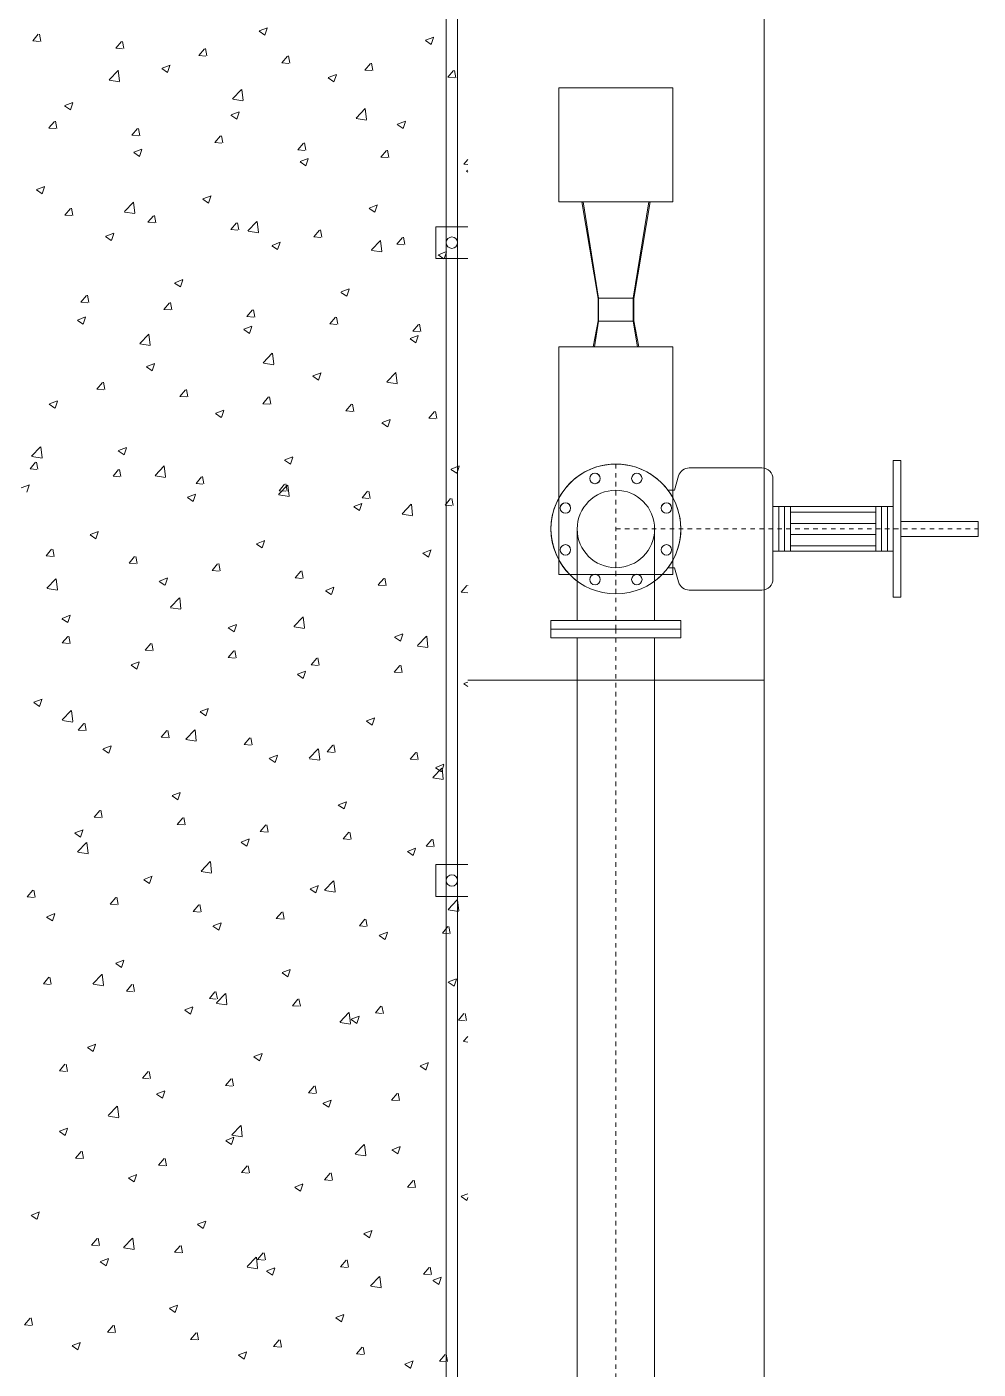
# Model space of a CAD drawing. Header units: millimetres. Extents: x -9869 to 940, y 100 to 694.
# Drawn here: x 468.83 to 490.04, y 329.21 to 359.15 of the extents above; entities that cross this region are included whole.
import ezdxf

# ---------------------------------------------------------------- set-up
doc = ezdxf.new("R2010")
doc.units = ezdxf.units.MM
doc.linetypes.add('SGC_DASHDOT', pattern=[1, 0.5, -0.25, 0, -0.25])
for name, color, linetype, lineweight in [('Alvenaria', 8, 'Continuous', 9), ('Aço 1020', 6, 'Continuous', 9), ('DIVERSOS', 1, 'Continuous', 9), ('PAREDE', 7, 'Continuous', 9), ('SGC-Conexoes (Furos)', 9, 'Continuous', 5), ('SGC-Conexoes (Linhas Externas)', 6, 'Continuous', 9), ('SGC-EIXOS', 9, 'SGC_DASHDOT', 9), ('SGC-Tubos (Desenho Bifilar)', 6, 'Continuous', 9), ('SGC-Valvulas (Acionamento)', 2, 'Continuous', 9), ('SGC-Valvulas (Linhas Externas)', 3, 'Continuous', 9)]:
    doc.layers.add(name, color=color, linetype=linetype, lineweight=lineweight)

# ---------------------------------------------------------------- blocks, each defined once
blk = doc.blocks.new('BB-4-CC01-N10-D150-S0', base_point=(395932.1, 76041.5))
at = {"layer": 'SGC-Conexoes (Furos)'}
for centre in [(395886.2, 76152.4), (395978.1, 76152.4), (396043, 76087.5), (396043, 75995.6), (395886.2, 75930.7), (395978.1, 75930.7)]:
    blk.add_ellipse(centre, major_axis=(-11.5, 0), ratio=1, dxfattribs=at)
at = {"layer": 'SGC-Conexoes (Linhas Externas)'}
for p, q in [((395731.1, 76126.5), (395932.1, 76126.5)), ((395731.1, 75956.5), (395932.1, 75956.5))]:
    blk.add_line(p, q, dxfattribs=at)
blk.add_lwpolyline([(395712.1, 76184), (395731.1, 76184), (395731.1, 75899), (395712.1, 75899)], close=True, dxfattribs=at)
for radius, start, end in [(142.5, 216.619, 143.381), (85, 270, 90)]:
    blk.add_arc((395932.1, 76041.5), radius, start, end, dxfattribs=at)
at = {"layer": 'SGC-EIXOS'}
blk.add_line((395712.1, 76041.5), (395932.1, 76041.5), dxfattribs=at)
blk = doc.blocks.new('BB-3-EH01-N10-D150-S0', base_point=(86900.6, 1062078.1))
at = {"layer": 'SGC-Conexoes (Furos)'}
for centre in [(86854.7, 1062188.9), (86946.5, 1062188.9), (86789.7, 1062124), (87011.5, 1062124), (86789.7, 1062032.2), (87011.5, 1062032.2), (86854.7, 1061967.2), (86946.5, 1061967.2)]:
    blk.add_circle(centre, 11.5, dxfattribs=at)
at = {"layer": 'SGC-EIXOS'}
for p, q in [((86900.6, 1062078.1), (86900.6, 1062873.1)), ((86758.1, 1062078.1), (87043.1, 1062078.1))]:
    blk.add_line(p, q, dxfattribs=at)
at = {"layer": 'SGC-Valvulas (Acionamento)'}
blk.add_lwpolyline([(86916.9, 1062703.1), (86916.9, 1062873.1), (86884.3, 1062873.1), (86884.3, 1062703.1)], close=True, dxfattribs=at)
blk.add_lwpolyline([(86949.6, 1062686.7), (87050.6, 1062686.7), (87050.6, 1062703.1), (86750.6, 1062703.1), (86750.6, 1062686.7), (86851.6, 1062686.7)], dxfattribs=at)
at = {"layer": 'SGC-Valvulas (Linhas Externas)'}
for p, q in [((86851.6, 1062686.7), (86949.6, 1062686.7)), ((86851.6, 1062422.8), (86851.6, 1062686.7)), ((86949.6, 1062674), (86851.6, 1062674)), ((86949.6, 1062422.8), (86949.6, 1062686.7)), ((86949.6, 1062661.2), (86851.6, 1062661.2)), ((86949.6, 1062648.4), (86851.6, 1062648.4)), ((86863.9, 1062461.1), (86863.9, 1062648.4)), ((86888.4, 1062461.1), (86888.4, 1062648.4)), ((86912.9, 1062461.1), (86912.9, 1062648.4)), ((86937.4, 1062461.1), (86937.4, 1062648.4)), ((86949.6, 1062461.1), (86851.6, 1062461.1)), ((86949.6, 1062448.3), (86851.6, 1062448.3)), ((86949.6, 1062435.5), (86851.6, 1062435.5))]:
    blk.add_line(p, q, dxfattribs=at)
blk.add_lwpolyline([(86985.6, 1062192.4), (86985.6, 1062206.5), (87016.9, 1062215.5, 0.334528), (87034.6, 1062239), (87034.6, 1062398.3, 0.414214), (87010.1, 1062422.8), (86791.1, 1062422.8, 0.414214), (86766.6, 1062398.3), (86766.6, 1062239, 0.334528), (86784.3, 1062215.5), (86815.6, 1062206.5), (86815.6, 1062192.4)], format="xyb", dxfattribs=at)
for radius in [142.5, 85]:
    blk.add_circle((86900.6, 1062078.1), radius, dxfattribs=at)
blk = doc.blocks.new('BB-1-CA06-N10-D150-S0-L2717')
at = {"layer": 'SGC-EIXOS'}
blk.add_line((1358.31, 0), (-1358.31, 0), dxfattribs=at)
at = {"layer": 'SGC-Tubos (Desenho Bifilar)'}
for p, q in [((1339.31, 85), (-1339.31, 85)), ((1339.31, -85), (-1339.31, -85))]:
    blk.add_line(p, q, dxfattribs=at)
for points in [[(-1358.31, -142.5), (-1358.31, 142.5), (-1339.31, 142.5), (-1339.31, -142.5)], [(1358.31, -142.5), (1358.31, 142.5), (1339.31, 142.5), (1339.31, -142.5)]]:
    blk.add_lwpolyline(points, close=True, dxfattribs=at)

msp = doc.modelspace()

# ---------------------------------------------------------------- linework, layer by layer
at = {"layer": 'Alvenaria'}
for p, q in [((468.958, 358.831), (469.082, 358.979)), ((469.135, 358.822), (469.106, 358.983)), ((474.006, 359.046), (474.135, 358.959)), ((474.01, 359.053), (474.19, 359.122)), ((474.136, 358.959), (474.188, 359.115)), ((468.958, 358.831), (469.112, 358.817)), ((470.809, 358.669), (470.934, 358.817)), ((470.809, 358.669), (470.963, 358.655)), ((470.987, 358.66), (470.957, 358.821)), ((477.716, 358.839), (477.844, 358.752)), ((477.719, 358.846), (477.9, 358.916)), ((477.845, 358.752), (477.897, 358.908)), ((472.66, 358.507), (472.785, 358.655)), ((472.66, 358.507), (472.815, 358.493)), ((472.838, 358.498), (472.808, 358.66)), ((474.512, 358.345), (474.636, 358.493)), ((474.689, 358.336), (474.659, 358.498)), ((470.659, 357.965), (470.86, 358.175)), ((470.894, 357.931), (470.866, 358.176)), ((471.838, 358.213), (471.966, 358.127)), ((471.841, 358.221), (472.022, 358.29)), ((471.967, 358.126), (472.019, 358.282)), ((474.512, 358.345), (474.666, 358.331)), ((475.55, 358.014), (475.731, 358.083)), ((475.676, 357.92), (475.729, 358.076)), ((476.363, 358.183), (476.487, 358.331)), ((476.363, 358.183), (476.517, 358.17)), ((476.54, 358.174), (476.511, 358.336)), ((478.214, 358.021), (478.339, 358.169)), ((478.392, 358.012), (478.362, 358.174)), ((470.663, 357.956), (470.893, 357.92)), ((475.547, 358.007), (475.675, 357.92)), ((478.214, 358.021), (478.368, 358.008)), ((473.413, 357.538), (473.614, 357.748)), ((473.418, 357.529), (473.647, 357.493)), ((473.649, 357.503), (473.62, 357.748)), ((469.669, 357.381), (469.797, 357.294)), ((469.672, 357.388), (469.853, 357.458)), ((469.798, 357.294), (469.851, 357.45)), ((473.378, 357.174), (473.507, 357.088)), ((473.382, 357.181), (473.562, 357.251)), ((473.508, 357.087), (473.56, 357.243)), ((476.168, 357.111), (476.369, 357.321)), ((476.404, 357.076), (476.375, 357.321)), ((469.316, 356.89), (469.44, 357.038)), ((469.316, 356.889), (469.47, 356.876)), ((469.494, 356.88), (469.464, 357.042)), ((471.167, 356.728), (471.292, 356.876)), ((471.345, 356.718), (471.315, 356.88)), ((476.172, 357.102), (476.402, 357.066)), ((477.088, 356.967), (477.216, 356.881)), ((477.091, 356.975), (477.272, 357.044)), ((477.217, 356.881), (477.269, 357.036)), ((471.167, 356.727), (471.322, 356.714)), ((473.019, 356.566), (473.143, 356.714)), ((473.196, 356.556), (473.166, 356.718)), ((471.21, 356.342), (471.338, 356.255)), ((471.213, 356.349), (471.394, 356.418)), ((471.339, 356.255), (471.391, 356.411)), ((473.019, 356.566), (473.173, 356.552)), ((474.87, 356.404), (474.994, 356.552)), ((474.87, 356.404), (475.024, 356.39)), ((475.047, 356.394), (475.018, 356.556)), ((476.721, 356.242), (476.845, 356.39)), ((476.899, 356.232), (476.869, 356.394)), ((474.919, 356.135), (475.047, 356.048)), ((474.922, 356.142), (475.103, 356.212)), ((475.048, 356.048), (475.101, 356.204)), ((476.721, 356.242), (476.875, 356.228)), ((478.572, 356.08), (478.662, 356.186)), ((478.572, 356.08), (478.662, 356.072)), ((478.628, 355.928), (478.662, 355.906)), ((478.632, 355.936), (478.662, 355.947)), ((469.041, 355.509), (469.169, 355.423)), ((469.044, 355.517), (469.225, 355.586)), ((469.17, 355.422), (469.223, 355.578)), ((472.754, 355.31), (472.934, 355.379)), ((472.88, 355.216), (472.932, 355.372)), ((469.674, 354.948), (469.799, 355.096)), ((469.852, 354.939), (469.822, 355.101)), ((471.001, 355.024), (471.202, 355.234)), ((471.237, 354.989), (471.208, 355.234)), ((472.75, 355.303), (472.879, 355.216)), ((476.46, 355.096), (476.588, 355.009)), ((476.463, 355.103), (476.644, 355.173)), ((476.589, 355.009), (476.641, 355.165)), ((469.674, 354.948), (469.828, 354.935)), ((471.005, 355.014), (471.235, 354.979)), ((471.525, 354.786), (471.65, 354.934)), ((471.525, 354.786), (471.68, 354.773)), ((471.703, 354.777), (471.673, 354.939)), ((473.554, 354.615), (473.524, 354.777)), ((473.756, 354.597), (473.957, 354.806)), ((473.991, 354.562), (473.963, 354.807)), ((470.585, 354.477), (470.766, 354.547)), ((470.711, 354.383), (470.763, 354.539)), ((473.377, 354.624), (473.501, 354.772)), ((473.377, 354.624), (473.531, 354.611)), ((473.76, 354.587), (473.99, 354.552)), ((475.228, 354.462), (475.352, 354.611)), ((475.405, 354.453), (475.376, 354.615)), ((470.582, 354.47), (470.71, 354.383)), ((474.291, 354.263), (474.419, 354.177)), ((474.294, 354.271), (474.475, 354.34)), ((474.42, 354.176), (474.473, 354.332)), ((475.228, 354.462), (475.382, 354.449)), ((476.51, 354.17), (476.711, 354.379)), ((476.746, 354.135), (476.717, 354.38)), ((477.079, 354.3), (477.204, 354.449)), ((477.079, 354.3), (477.233, 354.287)), ((477.257, 354.291), (477.227, 354.453)), ((476.515, 354.16), (476.744, 354.124)), ((478, 354.057), (478.129, 353.97)), ((478.004, 354.064), (478.184, 354.133)), ((478.13, 353.97), (478.182, 354.126)), ((472.122, 353.431), (472.251, 353.344)), ((472.126, 353.438), (472.306, 353.508)), ((472.252, 353.344), (472.304, 353.5)), ((475.835, 353.232), (476.016, 353.301)), ((475.961, 353.137), (476.013, 353.293)), ((470.032, 353.007), (470.157, 353.155)), ((470.032, 353.007), (470.187, 352.993)), ((470.21, 352.997), (470.18, 353.159)), ((471.884, 352.845), (472.008, 352.993)), ((472.061, 352.835), (472.031, 352.997)), ((475.832, 353.224), (475.96, 353.138)), ((471.884, 352.845), (472.038, 352.831)), ((473.735, 352.683), (473.859, 352.831)), ((473.735, 352.683), (473.889, 352.669)), ((473.912, 352.673), (473.882, 352.835)), ((469.954, 352.598), (470.082, 352.512)), ((469.957, 352.606), (470.138, 352.675)), ((470.083, 352.512), (470.135, 352.667)), ((473.663, 352.392), (473.791, 352.305)), ((473.666, 352.399), (473.847, 352.468)), ((473.792, 352.305), (473.845, 352.461)), ((475.586, 352.521), (475.71, 352.669)), ((475.586, 352.521), (475.74, 352.507)), ((475.764, 352.511), (475.734, 352.673)), ((477.437, 352.359), (477.562, 352.507)), ((477.615, 352.35), (477.585, 352.511)), ((471.343, 352.083), (471.544, 352.292)), ((471.579, 352.048), (471.55, 352.293)), ((477.372, 352.185), (477.501, 352.098)), ((477.376, 352.192), (477.556, 352.262)), ((477.437, 352.359), (477.592, 352.345)), ((477.502, 352.098), (477.554, 352.254)), ((471.348, 352.073), (471.577, 352.037)), ((474.098, 351.655), (474.299, 351.865)), ((474.333, 351.621), (474.305, 351.866)), ((471.494, 351.559), (471.623, 351.473)), ((471.498, 351.567), (471.678, 351.636)), ((471.624, 351.472), (471.676, 351.628)), ((474.102, 351.646), (474.332, 351.61)), ((470.39, 351.065), (470.515, 351.214)), ((470.568, 351.056), (470.538, 351.218)), ((475.204, 351.353), (475.332, 351.266)), ((475.207, 351.36), (475.388, 351.429)), ((475.333, 351.266), (475.385, 351.422)), ((476.852, 351.228), (477.053, 351.438)), ((476.857, 351.219), (477.086, 351.183)), ((477.088, 351.193), (477.059, 351.438)), ((470.39, 351.065), (470.545, 351.052)), ((472.242, 350.903), (472.366, 351.052)), ((472.242, 350.903), (472.396, 350.89)), ((472.419, 350.894), (472.389, 351.056)), ((474.093, 350.741), (474.217, 350.89)), ((474.27, 350.732), (474.241, 350.894)), ((469.326, 350.727), (469.454, 350.64)), ((469.329, 350.734), (469.51, 350.804)), ((469.455, 350.64), (469.507, 350.796)), ((473.038, 350.527), (473.219, 350.597)), ((473.164, 350.433), (473.217, 350.589)), ((474.093, 350.741), (474.247, 350.728)), ((475.944, 350.579), (476.069, 350.728)), ((476.122, 350.57), (476.092, 350.732)), ((473.035, 350.52), (473.163, 350.434)), ((475.944, 350.579), (476.098, 350.566)), ((476.744, 350.313), (476.873, 350.227)), ((476.748, 350.321), (476.928, 350.39)), ((476.874, 350.226), (476.926, 350.382)), ((477.795, 350.417), (477.92, 350.566)), ((477.795, 350.417), (477.95, 350.404)), ((477.973, 350.408), (477.943, 350.57)), ((468.931, 349.568), (469.132, 349.778)), ((469.166, 349.534), (469.138, 349.779)), ((470.866, 349.688), (470.995, 349.601)), ((470.87, 349.695), (471.05, 349.764)), ((470.996, 349.601), (471.048, 349.757)), ((468.897, 349.286), (469.022, 349.434)), ((468.935, 349.559), (469.165, 349.523)), ((469.075, 349.277), (469.045, 349.438)), ((474.576, 349.481), (474.704, 349.394)), ((474.579, 349.488), (474.76, 349.558)), ((474.705, 349.394), (474.757, 349.55)), ((468.897, 349.286), (469.052, 349.272)), ((470.748, 349.124), (470.903, 349.11)), ((470.749, 349.124), (470.873, 349.272)), ((470.926, 349.115), (470.896, 349.276)), ((471.685, 349.141), (471.886, 349.351)), ((471.69, 349.132), (471.919, 349.096)), ((471.921, 349.106), (471.892, 349.351)), ((472.6, 348.962), (472.724, 349.11)), ((472.777, 348.953), (472.747, 349.114)), ((478.285, 349.274), (478.413, 349.188)), ((478.288, 349.282), (478.469, 349.351)), ((478.414, 349.187), (478.467, 349.343)), ((468.701, 348.863), (468.882, 348.932)), ((468.827, 348.768), (468.879, 348.924)), ((472.6, 348.962), (472.754, 348.948)), ((474.44, 348.714), (474.641, 348.924)), ((474.451, 348.8), (474.575, 348.948)), ((474.451, 348.8), (474.605, 348.786)), ((474.629, 348.791), (474.599, 348.952)), ((474.676, 348.679), (474.647, 348.924)), ((476.302, 348.638), (476.427, 348.786)), ((476.48, 348.629), (476.45, 348.79)), ((472.407, 348.649), (472.535, 348.562)), ((472.41, 348.656), (472.591, 348.725)), ((472.536, 348.562), (472.589, 348.718)), ((474.444, 348.704), (474.674, 348.669)), ((476.12, 348.449), (476.3, 348.518)), ((476.246, 348.355), (476.298, 348.511)), ((476.302, 348.638), (476.457, 348.624)), ((477.194, 348.287), (477.396, 348.496)), ((477.43, 348.252), (477.402, 348.497)), ((478.154, 348.476), (478.278, 348.624)), ((478.331, 348.467), (478.301, 348.628)), ((476.116, 348.442), (476.245, 348.355)), ((477.199, 348.277), (477.429, 348.242)), ((478.154, 348.476), (478.308, 348.462)), ((470.242, 347.823), (470.422, 347.893)), ((470.238, 347.816), (470.367, 347.729)), ((470.368, 347.729), (470.42, 347.885)), ((473.948, 347.609), (474.076, 347.523)), ((473.951, 347.617), (474.132, 347.686)), ((474.077, 347.522), (474.129, 347.678)), ((469.255, 347.344), (469.38, 347.493)), ((469.255, 347.344), (469.41, 347.331)), ((469.433, 347.335), (469.403, 347.497)), ((471.107, 347.182), (471.231, 347.331)), ((471.284, 347.173), (471.254, 347.335)), ((477.657, 347.403), (477.785, 347.316)), ((477.66, 347.41), (477.841, 347.479)), ((477.786, 347.316), (477.839, 347.472)), ((471.107, 347.182), (471.261, 347.169)), ((472.958, 347.02), (473.082, 347.169)), ((472.958, 347.02), (473.112, 347.007)), ((473.135, 347.011), (473.106, 347.173)), ((474.809, 346.859), (474.934, 347.007)), ((474.987, 346.849), (474.957, 347.011)), ((469.273, 346.627), (469.474, 346.837)), ((469.509, 346.592), (469.48, 346.837)), ((471.779, 346.777), (471.907, 346.69)), ((471.782, 346.784), (471.963, 346.854)), ((471.908, 346.69), (471.961, 346.846)), ((474.809, 346.858), (474.963, 346.845)), ((476.66, 346.697), (476.785, 346.845)), ((476.66, 346.696), (476.815, 346.683)), ((476.838, 346.687), (476.808, 346.849)), ((469.277, 346.617), (469.507, 346.582)), ((472.028, 346.2), (472.229, 346.409)), ((472.263, 346.165), (472.235, 346.41)), ((475.488, 346.57), (475.617, 346.484)), ((475.492, 346.577), (475.672, 346.647)), ((475.618, 346.483), (475.67, 346.639)), ((478.512, 346.535), (478.636, 346.683)), ((478.512, 346.534), (478.662, 346.521)), ((478.662, 346.675), (478.659, 346.687)), ((472.032, 346.19), (472.262, 346.155)), ((469.61, 345.944), (469.739, 345.858)), ((469.614, 345.952), (469.794, 346.021)), ((469.74, 345.857), (469.792, 346.013)), ((473.323, 345.745), (473.504, 345.814)), ((473.449, 345.651), (473.501, 345.807)), ((474.782, 345.773), (474.983, 345.982)), ((475.018, 345.738), (474.989, 345.983)), ((469.613, 345.403), (469.738, 345.551)), ((469.791, 345.394), (469.761, 345.555)), ((473.32, 345.738), (473.448, 345.651)), ((474.787, 345.763), (475.016, 345.727)), ((477.029, 345.531), (477.157, 345.444)), ((477.032, 345.538), (477.213, 345.608)), ((477.158, 345.444), (477.211, 345.6)), ((477.537, 345.345), (477.738, 345.555)), ((477.772, 345.31), (477.744, 345.556)), ((469.613, 345.403), (469.768, 345.389)), ((471.465, 345.241), (471.589, 345.389)), ((471.465, 345.241), (471.619, 345.227)), ((471.642, 345.232), (471.612, 345.393)), ((473.316, 345.079), (473.44, 345.227)), ((473.494, 345.07), (473.464, 345.232)), ((477.541, 345.336), (477.771, 345.3)), ((471.151, 344.905), (471.279, 344.819)), ((471.154, 344.913), (471.335, 344.982)), ((471.28, 344.818), (471.333, 344.974)), ((473.316, 345.079), (473.47, 345.065)), ((475.167, 344.917), (475.292, 345.065)), ((475.167, 344.917), (475.322, 344.903)), ((475.345, 344.908), (475.315, 345.07)), ((477.019, 344.755), (477.143, 344.903)), ((477.196, 344.746), (477.166, 344.908)), ((474.86, 344.699), (474.989, 344.612)), ((474.864, 344.706), (475.044, 344.775)), ((474.99, 344.612), (475.042, 344.768)), ((477.019, 344.755), (477.173, 344.742)), ((478.569, 344.492), (478.662, 344.43)), ((478.573, 344.499), (478.662, 344.533)), ((468.982, 344.073), (469.111, 343.986)), ((468.986, 344.08), (469.166, 344.149)), ((469.112, 343.986), (469.164, 344.142)), ((469.615, 343.686), (469.816, 343.895)), ((469.851, 343.651), (469.822, 343.896)), ((472.692, 343.866), (472.82, 343.779)), ((472.695, 343.873), (472.876, 343.943)), ((472.821, 343.779), (472.873, 343.935)), ((476.404, 343.667), (476.585, 343.736)), ((476.53, 343.572), (476.583, 343.728)), ((469.62, 343.676), (469.849, 343.64)), ((469.972, 343.462), (470.096, 343.61)), ((469.972, 343.461), (470.126, 343.448)), ((470.149, 343.452), (470.119, 343.614)), ((471.823, 343.3), (471.947, 343.448)), ((472, 343.29), (471.971, 343.452)), ((472.37, 343.258), (472.571, 343.468)), ((472.605, 343.223), (472.577, 343.469)), ((476.401, 343.659), (476.529, 343.573)), ((470.526, 343.041), (470.707, 343.11)), ((470.652, 342.947), (470.705, 343.103)), ((471.823, 343.3), (471.977, 343.286)), ((472.374, 343.249), (472.604, 343.213)), ((473.674, 343.138), (473.799, 343.286)), ((473.674, 343.138), (473.828, 343.124)), ((473.852, 343.128), (473.822, 343.29)), ((475.525, 342.976), (475.65, 343.124)), ((475.703, 342.966), (475.673, 343.128)), ((470.523, 343.034), (470.651, 342.947)), ((474.232, 342.827), (474.361, 342.74)), ((474.236, 342.834), (474.416, 342.904)), ((474.362, 342.74), (474.414, 342.896)), ((475.124, 342.831), (475.325, 343.041)), ((475.129, 342.822), (475.358, 342.786)), ((475.36, 342.796), (475.331, 343.041)), ((475.525, 342.976), (475.68, 342.962)), ((477.377, 342.814), (477.501, 342.962)), ((477.377, 342.814), (477.531, 342.8)), ((477.554, 342.804), (477.524, 342.966)), ((477.879, 342.404), (478.08, 342.613)), ((477.941, 342.62), (478.07, 342.534)), ((477.945, 342.628), (478.125, 342.697)), ((478.071, 342.533), (478.123, 342.689)), ((478.114, 342.369), (478.086, 342.614)), ((477.883, 342.394), (478.113, 342.359)), ((472.064, 341.994), (472.192, 341.908)), ((472.067, 342.002), (472.248, 342.071)), ((472.193, 341.908), (472.245, 342.064)), ((470.33, 341.52), (470.454, 341.668)), ((470.507, 341.511), (470.477, 341.673)), ((475.773, 341.788), (475.901, 341.701)), ((475.776, 341.795), (475.957, 341.864)), ((475.902, 341.701), (475.955, 341.857)), ((470.33, 341.52), (470.484, 341.507)), ((472.181, 341.358), (472.305, 341.506)), ((472.181, 341.358), (472.335, 341.345)), ((472.359, 341.349), (472.329, 341.511)), ((474.032, 341.196), (474.157, 341.345)), ((474.21, 341.187), (474.18, 341.349)), ((469.895, 341.162), (470.023, 341.075)), ((469.898, 341.169), (470.079, 341.239)), ((470.024, 341.075), (470.077, 341.231)), ((473.608, 340.963), (473.788, 341.032)), ((473.734, 340.868), (473.786, 341.024)), ((474.032, 341.196), (474.187, 341.183)), ((475.884, 341.034), (476.008, 341.183)), ((475.884, 341.034), (476.038, 341.021)), ((476.061, 341.025), (476.031, 341.187)), ((477.735, 340.872), (477.859, 341.021)), ((477.912, 340.863), (477.882, 341.025)), ((469.957, 340.744), (470.158, 340.954)), ((469.962, 340.735), (470.191, 340.699)), ((470.193, 340.709), (470.164, 340.954)), ((473.604, 340.955), (473.733, 340.869)), ((477.313, 340.749), (477.442, 340.662)), ((477.317, 340.756), (477.497, 340.825)), ((477.443, 340.662), (477.495, 340.818)), ((477.735, 340.872), (477.889, 340.859)), ((472.712, 340.317), (472.913, 340.526)), ((472.948, 340.282), (472.919, 340.527)), ((471.436, 340.123), (471.564, 340.036)), ((471.439, 340.13), (471.62, 340.2)), ((471.565, 340.036), (471.617, 340.192)), ((472.716, 340.307), (472.946, 340.272)), ((468.837, 339.741), (468.961, 339.889)), ((469.014, 339.731), (468.984, 339.893)), ((475.145, 339.916), (475.273, 339.83)), ((475.148, 339.923), (475.329, 339.993)), ((475.274, 339.829), (475.327, 339.985)), ((475.466, 339.89), (475.668, 340.099)), ((475.471, 339.88), (475.701, 339.845)), ((475.702, 339.855), (475.674, 340.1)), ((468.837, 339.741), (468.991, 339.727)), ((470.688, 339.579), (470.812, 339.727)), ((470.688, 339.579), (470.842, 339.565)), ((470.865, 339.569), (470.836, 339.731)), ((472.539, 339.417), (472.664, 339.565)), ((472.717, 339.407), (472.687, 339.569)), ((478.221, 339.462), (478.422, 339.672)), ((478.457, 339.428), (478.428, 339.673)), ((469.267, 339.29), (469.395, 339.204)), ((469.27, 339.298), (469.451, 339.367)), ((469.396, 339.203), (469.449, 339.359)), ((472.539, 339.417), (472.693, 339.403)), ((474.39, 339.255), (474.515, 339.403)), ((474.39, 339.255), (474.545, 339.241)), ((474.568, 339.245), (474.538, 339.407)), ((476.242, 339.093), (476.366, 339.241)), ((476.419, 339.084), (476.389, 339.245)), ((478.226, 339.453), (478.455, 339.417)), ((472.976, 339.084), (473.105, 338.997)), ((472.98, 339.091), (473.16, 339.16)), ((473.106, 338.997), (473.158, 339.153)), ((476.242, 339.093), (476.396, 339.079)), ((476.689, 338.884), (476.869, 338.954)), ((476.815, 338.79), (476.867, 338.946)), ((478.093, 338.931), (478.217, 339.079)), ((478.093, 338.931), (478.247, 338.917)), ((478.27, 338.922), (478.241, 339.083)), ((476.685, 338.877), (476.814, 338.79)), ((470.811, 338.259), (470.992, 338.328)), ((470.937, 338.164), (470.989, 338.32)), ((470.3, 337.803), (470.501, 338.012)), ((470.535, 337.768), (470.507, 338.013)), ((470.808, 338.251), (470.936, 338.165)), ((474.517, 338.045), (474.645, 337.958)), ((474.52, 338.052), (474.701, 338.121)), ((474.646, 337.958), (474.699, 338.114)), ((469.195, 337.799), (469.319, 337.948)), ((469.195, 337.799), (469.349, 337.786)), ((469.372, 337.79), (469.342, 337.952)), ((470.304, 337.793), (470.534, 337.758)), ((471.046, 337.637), (471.17, 337.786)), ((471.224, 337.628), (471.194, 337.79)), ((478.226, 337.838), (478.354, 337.751)), ((478.229, 337.845), (478.41, 337.915)), ((478.355, 337.751), (478.408, 337.907)), ((471.046, 337.637), (471.2, 337.624)), ((472.897, 337.475), (473.022, 337.624)), ((472.897, 337.475), (473.052, 337.462)), ((473.075, 337.466), (473.045, 337.628)), ((473.054, 337.375), (473.255, 337.585)), ((473.29, 337.341), (473.261, 337.586)), ((474.749, 337.313), (474.873, 337.462)), ((474.926, 337.304), (474.896, 337.466)), ((472.348, 337.212), (472.477, 337.125)), ((472.352, 337.219), (472.532, 337.289)), ((472.478, 337.125), (472.53, 337.281)), ((473.059, 337.366), (473.288, 337.33)), ((474.749, 337.313), (474.903, 337.3)), ((475.809, 336.948), (476.01, 337.158)), ((476.044, 336.913), (476.016, 337.159)), ((476.6, 337.151), (476.724, 337.3)), ((476.6, 337.151), (476.754, 337.138)), ((476.777, 337.142), (476.747, 337.304)), ((478.451, 336.989), (478.575, 337.138)), ((478.629, 336.98), (478.599, 337.142)), ((475.813, 336.939), (476.043, 336.903)), ((476.057, 337.005), (476.186, 336.919)), ((476.061, 337.013), (476.241, 337.082)), ((476.187, 336.918), (476.239, 337.074)), ((478.451, 336.989), (478.605, 336.976)), ((478.563, 336.521), (478.662, 336.624)), ((478.568, 336.512), (478.662, 336.497)), ((470.18, 336.38), (470.308, 336.293)), ((470.183, 336.387), (470.364, 336.456)), ((470.309, 336.293), (470.361, 336.449)), ((473.892, 336.18), (474.073, 336.25)), ((474.018, 336.086), (474.071, 336.242)), ((469.553, 335.858), (469.677, 336.006)), ((469.73, 335.849), (469.701, 336.01)), ((473.889, 336.173), (474.017, 336.086)), ((477.598, 335.966), (477.726, 335.88)), ((477.601, 335.974), (477.782, 336.043)), ((477.727, 335.879), (477.78, 336.035)), ((469.553, 335.858), (469.707, 335.844)), ((471.404, 335.696), (471.529, 335.844)), ((471.404, 335.696), (471.558, 335.682)), ((471.582, 335.687), (471.552, 335.848)), ((473.255, 335.534), (473.38, 335.682)), ((473.433, 335.525), (473.403, 335.686)), ((471.72, 335.34), (471.849, 335.254)), ((471.724, 335.348), (471.904, 335.417)), ((471.85, 335.254), (471.902, 335.409)), ((473.255, 335.534), (473.41, 335.52)), ((475.107, 335.372), (475.231, 335.52)), ((475.107, 335.372), (475.261, 335.358)), ((475.284, 335.363), (475.254, 335.524)), ((476.958, 335.21), (477.082, 335.358)), ((477.135, 335.201), (477.106, 335.362)), ((470.642, 334.861), (470.843, 335.071)), ((470.877, 334.826), (470.849, 335.072)), ((475.429, 335.134), (475.558, 335.047)), ((475.433, 335.141), (475.613, 335.21)), ((475.559, 335.047), (475.611, 335.203)), ((476.958, 335.21), (477.112, 335.196)), ((470.646, 334.852), (470.876, 334.816)), ((469.552, 334.508), (469.68, 334.421)), ((469.555, 334.515), (469.736, 334.585)), ((469.681, 334.421), (469.733, 334.577)), ((473.396, 334.434), (473.597, 334.644)), ((473.401, 334.425), (473.63, 334.389)), ((473.632, 334.399), (473.603, 334.644)), ((473.261, 334.301), (473.389, 334.215)), ((473.264, 334.309), (473.445, 334.378)), ((473.39, 334.214), (473.443, 334.37)), ((476.151, 334.007), (476.352, 334.216)), ((476.386, 333.972), (476.358, 334.217)), ((476.973, 334.102), (477.154, 334.171)), ((477.099, 334.008), (477.152, 334.164)), ((469.911, 333.916), (470.035, 334.065)), ((469.911, 333.916), (470.065, 333.903)), ((470.088, 333.907), (470.059, 334.069)), ((471.762, 333.754), (471.887, 333.903)), ((471.94, 333.745), (471.91, 333.907)), ((476.155, 333.997), (476.385, 333.962)), ((476.97, 334.095), (477.098, 334.008)), ((471.096, 333.476), (471.276, 333.546)), ((471.222, 333.382), (471.274, 333.538)), ((471.762, 333.754), (471.917, 333.741)), ((473.614, 333.593), (473.738, 333.741)), ((473.614, 333.592), (473.768, 333.579)), ((473.791, 333.583), (473.761, 333.745)), ((475.465, 333.431), (475.589, 333.579)), ((475.642, 333.421), (475.612, 333.583)), ((471.092, 333.469), (471.221, 333.382)), ((474.801, 333.262), (474.93, 333.176)), ((474.805, 333.269), (474.985, 333.339)), ((474.931, 333.175), (474.983, 333.331)), ((475.465, 333.43), (475.619, 333.417)), ((477.316, 333.269), (477.44, 333.417)), ((477.316, 333.268), (477.47, 333.255)), ((477.494, 333.259), (477.464, 333.421)), ((478.511, 333.055), (478.639, 332.969)), ((478.514, 333.063), (478.662, 333.119)), ((478.64, 332.968), (478.662, 333.033)), ((468.924, 332.636), (469.052, 332.55)), ((468.927, 332.644), (469.108, 332.713)), ((469.053, 332.549), (469.105, 332.705)), ((472.633, 332.43), (472.761, 332.343)), ((472.636, 332.437), (472.817, 332.506)), ((472.762, 332.343), (472.815, 332.499)), ((470.269, 331.975), (470.394, 332.123)), ((470.447, 331.966), (470.417, 332.127)), ((470.984, 331.92), (471.185, 332.129)), ((471.22, 331.885), (471.191, 332.13)), ((476.342, 332.223), (476.47, 332.136)), ((476.345, 332.23), (476.526, 332.3)), ((476.471, 332.136), (476.524, 332.292)), ((470.269, 331.975), (470.423, 331.961)), ((470.988, 331.91), (471.218, 331.875)), ((472.12, 331.813), (472.245, 331.961)), ((472.12, 331.813), (472.275, 331.799)), ((472.298, 331.804), (472.268, 331.966)), ((473.972, 331.651), (474.096, 331.799)), ((474.149, 331.642), (474.119, 331.804)), ((470.464, 331.597), (470.593, 331.511)), ((470.468, 331.605), (470.648, 331.674)), ((470.594, 331.51), (470.646, 331.666)), ((473.738, 331.493), (473.94, 331.702)), ((473.743, 331.483), (473.973, 331.448)), ((473.974, 331.458), (473.946, 331.703)), ((473.972, 331.651), (474.126, 331.637)), ((474.177, 331.398), (474.357, 331.467)), ((474.303, 331.304), (474.355, 331.46)), ((475.823, 331.489), (475.947, 331.637)), ((475.823, 331.489), (475.977, 331.476)), ((476, 331.48), (475.971, 331.642)), ((477.674, 331.327), (477.799, 331.475)), ((477.852, 331.318), (477.822, 331.48)), ((474.173, 331.39), (474.302, 331.304)), ((476.493, 331.065), (476.694, 331.275)), ((476.729, 331.031), (476.7, 331.276)), ((477.674, 331.327), (477.828, 331.314)), ((477.883, 331.184), (478.011, 331.097)), ((477.886, 331.191), (478.067, 331.26)), ((478.012, 331.097), (478.064, 331.253)), ((476.498, 331.056), (476.727, 331.02)), ((472.005, 330.558), (472.133, 330.471)), ((472.008, 330.565), (472.189, 330.635)), ((472.134, 330.471), (472.187, 330.627)), ((468.776, 330.196), (468.9, 330.344)), ((468.953, 330.186), (468.924, 330.348)), ((475.714, 330.351), (475.842, 330.265)), ((475.717, 330.359), (475.898, 330.428)), ((475.843, 330.264), (475.896, 330.42)), ((468.776, 330.195), (468.93, 330.182)), ((470.627, 330.034), (470.752, 330.182)), ((470.627, 330.033), (470.781, 330.02)), ((470.805, 330.024), (470.775, 330.186)), ((472.478, 329.872), (472.603, 330.02)), ((472.656, 329.862), (472.626, 330.024)), ((469.836, 329.726), (469.965, 329.639)), ((469.84, 329.733), (470.02, 329.802)), ((469.966, 329.639), (470.018, 329.795)), ((472.478, 329.872), (472.633, 329.858)), ((474.33, 329.71), (474.454, 329.858)), ((474.33, 329.71), (474.484, 329.696)), ((474.507, 329.7), (474.477, 329.862)), ((476.181, 329.548), (476.305, 329.696)), ((476.359, 329.538), (476.329, 329.7)), ((473.545, 329.519), (473.674, 329.432)), ((473.549, 329.526), (473.729, 329.596)), ((473.675, 329.432), (473.727, 329.588)), ((476.181, 329.548), (476.335, 329.534)), ((477.258, 329.319), (477.439, 329.389)), ((477.384, 329.225), (477.436, 329.381)), ((478.032, 329.386), (478.157, 329.534)), ((478.032, 329.386), (478.187, 329.372)), ((478.21, 329.376), (478.18, 329.538)), ((477.255, 329.312), (477.383, 329.226))]:
    msp.add_line(p, q, dxfattribs=at)
at = {"layer": 'Aço 1020'}
for p, q in [((478.433, 354.332), (478.433, 368.685)), ((478.179, 354.332), (478.179, 368.431)), ((478.179, 340.106), (478.179, 354.332)), ((478.433, 340.106), (478.433, 354.332)), ((478.179, 325.88), (478.179, 340.106)), ((478.433, 325.88), (478.433, 340.106))]:
    msp.add_line(p, q, dxfattribs=at)
for points in [[(478.662, 353.976), (477.95, 353.976), (477.95, 354.687), (478.662, 354.687)], [(478.662, 339.75), (477.95, 339.75), (477.95, 340.461), (478.662, 340.461)]]:
    msp.add_lwpolyline(points, dxfattribs=at)
for centre in [(478.306, 354.332), (478.306, 340.106)]:
    msp.add_circle(centre, 0.127, dxfattribs=at)
at = {"layer": 'DIVERSOS'}
for p, q in [((481.567, 353.088), (481.202, 355.246)), ((481.579, 353.093), (481.232, 355.246)), ((482.349, 353.093), (482.696, 355.246)), ((482.361, 353.088), (482.726, 355.246)), ((481.567, 352.586), (481.567, 353.088)), ((481.579, 353.093), (482.349, 353.093)), ((481.579, 352.583), (481.579, 353.093)), ((482.349, 352.583), (482.349, 353.093)), ((482.361, 352.586), (482.361, 353.088)), ((481.567, 352.586), (481.456, 352.011)), ((481.579, 352.583), (481.487, 352.011)), ((481.579, 352.583), (482.349, 352.583)), ((482.349, 352.583), (482.442, 352.011)), ((482.361, 352.586), (482.472, 352.011))]:
    msp.add_line(p, q, dxfattribs=at)
at = {"layer": 'PAREDE'}
msp.add_line((485.267, 311.501), (485.267, 368.913), dxfattribs=at)
for points in [[(483.234, 355.246), (480.694, 355.246), (480.694, 357.787), (483.234, 357.787)], [(483.234, 346.93), (480.694, 346.93), (480.694, 352.011), (483.234, 352.011)]]:
    msp.add_lwpolyline(points, close=True, dxfattribs=at)
msp.add_lwpolyline([(478.662, 344.577), (485.267, 344.577)], dxfattribs=at)

# ---------------------------------------------------------------- block references
at = {"layer": 'SGC-Conexoes (Linhas Externas)', "xscale": 0.01016147392798765, "yscale": 0.01016147392798765, "zscale": 0.01016147392798765, "rotation": 90}
msp.add_blockref('BB-4-CC01-N10-D150-S0', (481.964, 347.946), dxfattribs=at)
at = {"layer": 'SGC-Tubos (Desenho Bifilar)', "xscale": 0.01016147392798765, "yscale": 0.01016147392798765, "zscale": 0.01016147392798765, "rotation": 89.99999999999999}
msp.add_blockref('BB-1-CA06-N10-D150-S0-L2717', (481.964, 331.909), dxfattribs=at)
at = {"layer": 'SGC-Valvulas (Linhas Externas)', "xscale": 0.01016147392798765, "yscale": 0.01016147392798765, "zscale": 0.01016147392798765, "rotation": 270}
msp.add_blockref('BB-3-EH01-N10-D150-S0', (481.964, 347.946), dxfattribs=at)

doc.saveas('drawing.dxf')
